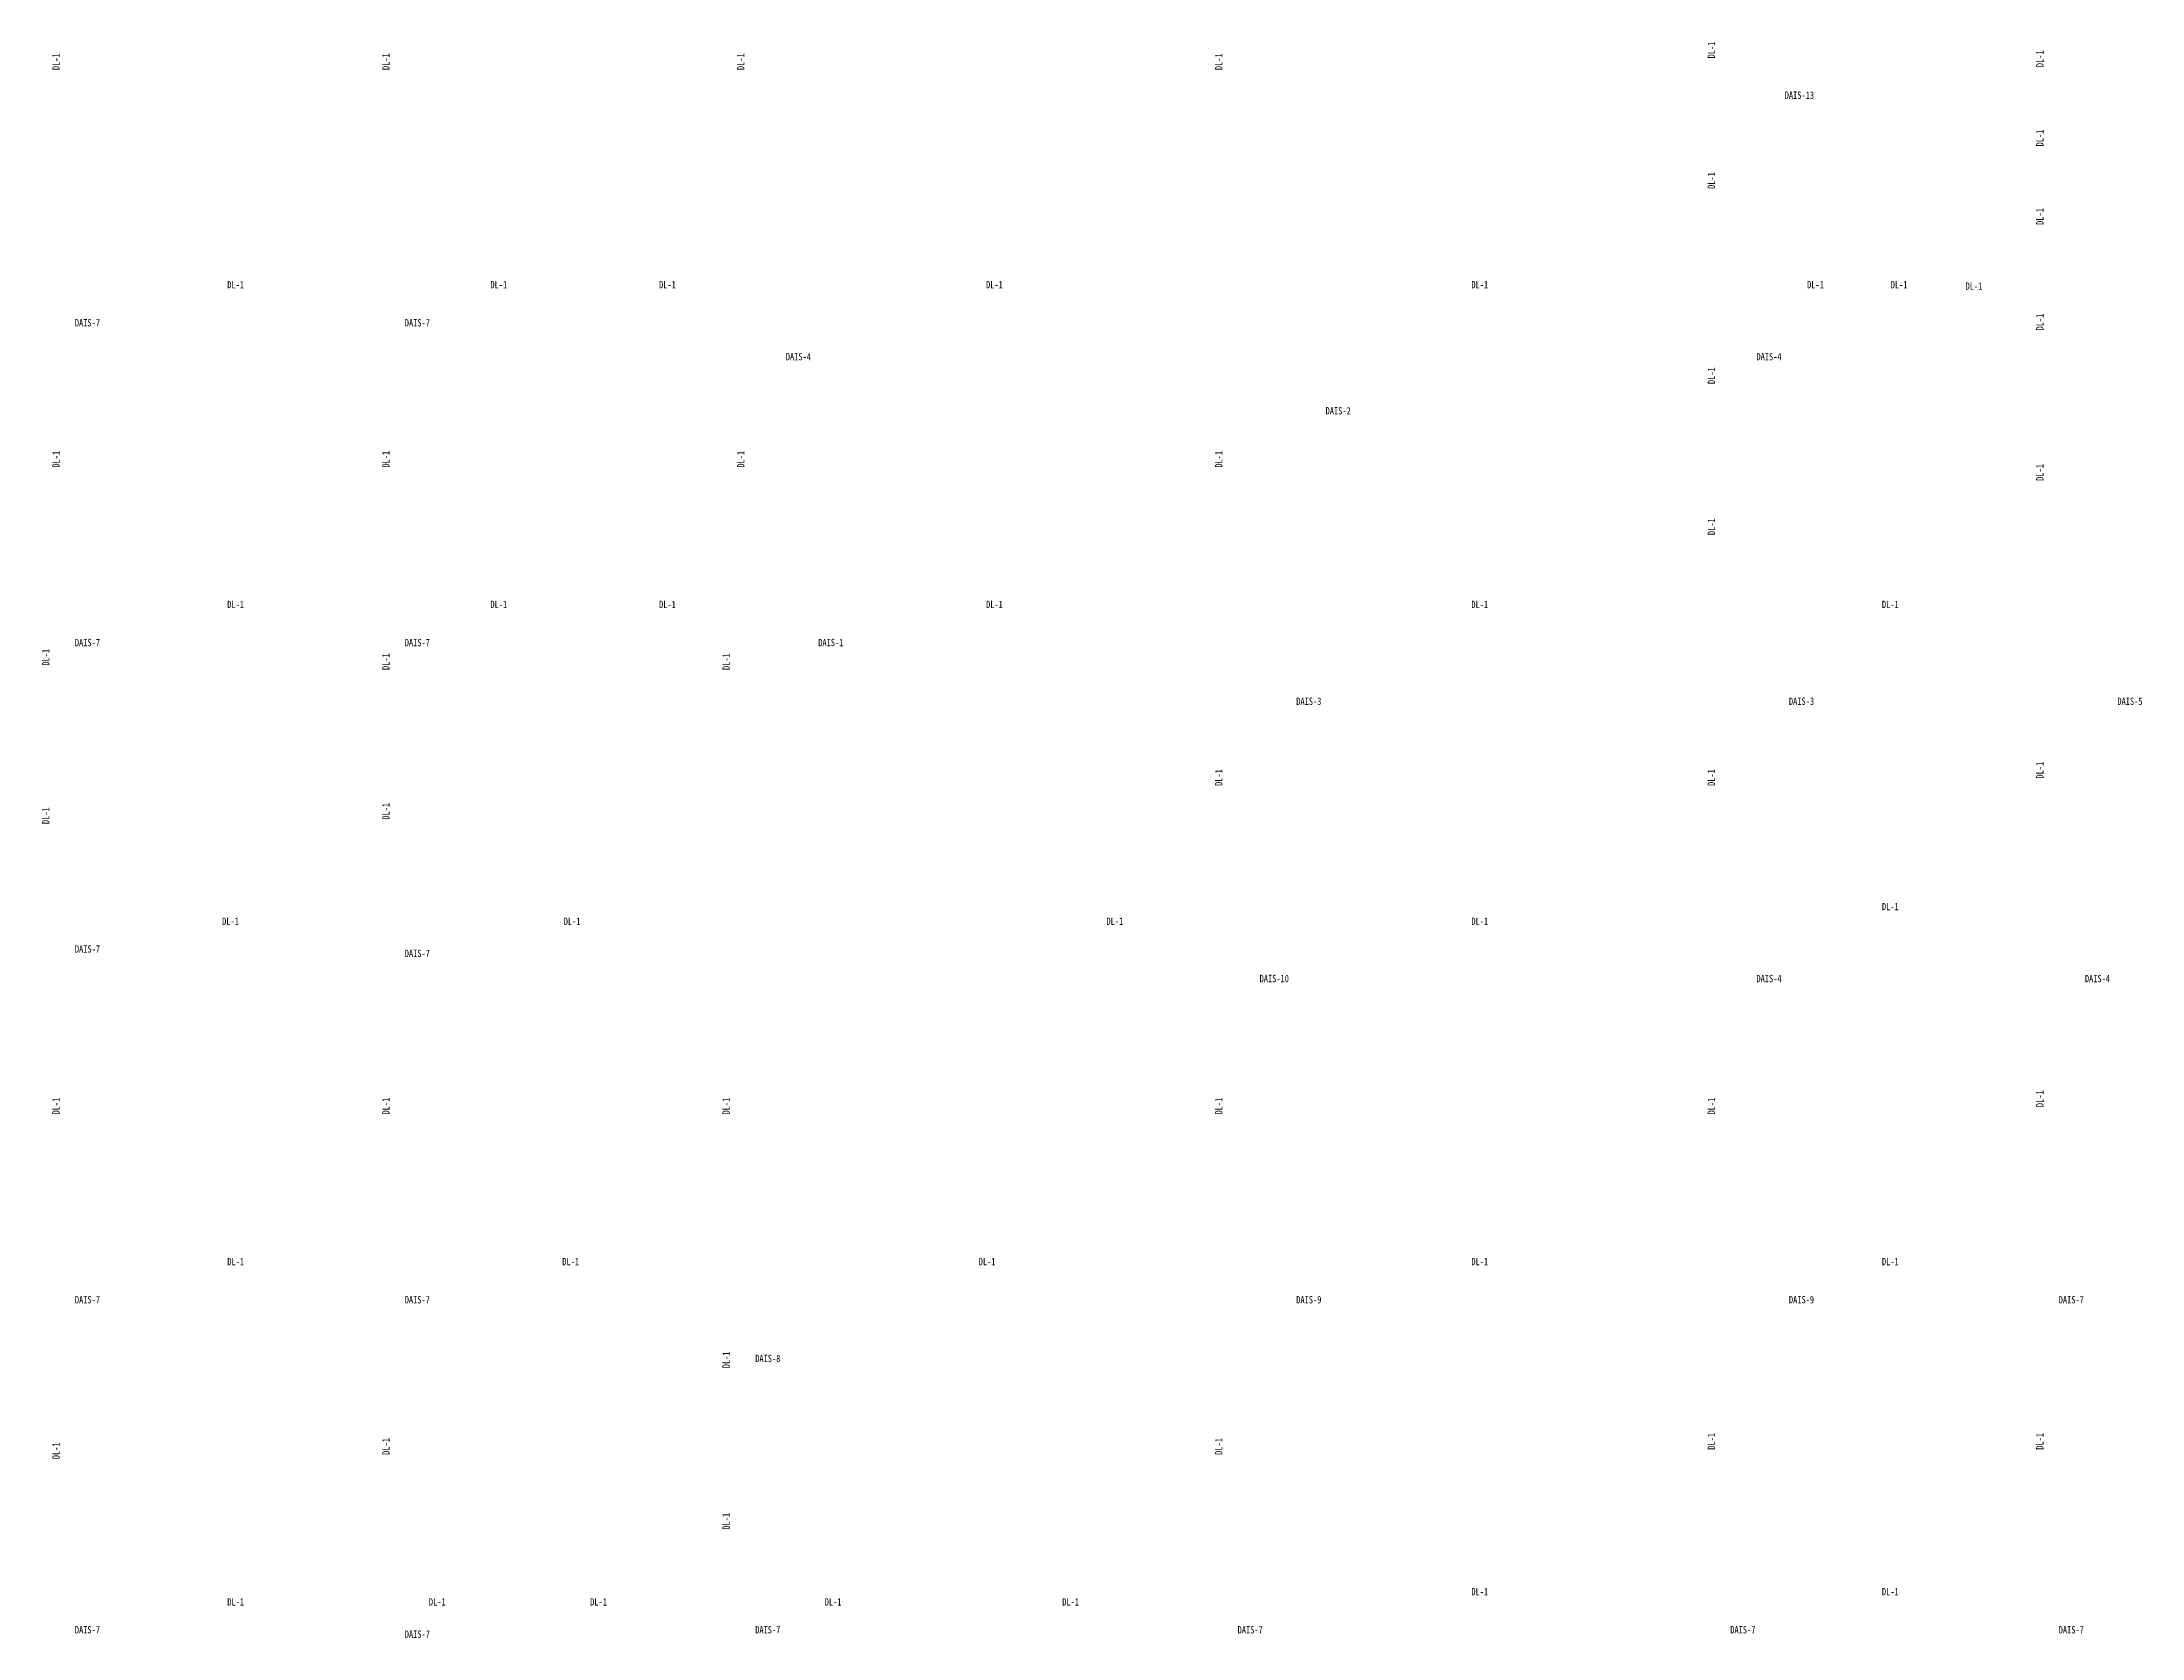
# Model space of a CAD drawing. Header units: millimetres. Extents: x -8252 to 341964, y -299084 to 206355.
# Drawn here: x 146619 to 182425, y 150952 to 178152 of the extents above; entities that cross this region are included whole.
import ezdxf
from ezdxf.enums import TextEntityAlignment as Align

# ---------------------------------------------------------------- set-up
doc = ezdxf.new("R2010")
doc.units = ezdxf.units.MM
doc.header["$LTSCALE"] = 500
doc.layers.add('s117', color=4, linetype='Continuous', lineweight=25)
doc.layers.add('s121', color=2, linetype='Continuous', lineweight=35)
doc.styles.add('宋体', font='')
doc.styles.get('宋体').set_extended_font_data('宋体')

msp = doc.modelspace()

# ---------------------------------------------------------------- texts
at = {"layer": 's117', "style": '宋体', "width": 0.833333}
for p in [(146958.038, 177816.423), (152583.038, 177816.423), (158633.038, 177816.423), (166783.038, 177816.423), (175183.038, 178016.423), (180783.038, 177866.423), (180783.038, 176516.423), (175183.038, 175791.423), (180783.038, 175178.923), (180783.038, 173378.923), (175183.038, 172466.423), (146958.038, 171041.423), (152583.038, 171041.423), (158633.038, 171041.423), (166783.038, 171041.423), (180783.038, 170816.423), (175183.038, 169891.423), (146783.038, 167666.423), (152583.038, 167591.423), (158383.038, 167591.423), (180783.038, 165741.923), (166783.038, 165616.46), (175183.038, 165616.423), (146783.038, 164966.423), (152583.038, 165041.423), (146958.038, 160016.423), (152583.038, 160016.423), (158383.038, 160016.423), (166783.038, 160016.46), (175183.038, 160016.423), (180783.038, 160141.923), (158383.038, 155691.423), (152583.038, 154216.423), (166783.038, 154216.423), (175183.038, 154303.923), (180783.038, 154303.923), (146958.038, 154141.423), (158383.038, 152941.423)]:
    msp.add_text('DL-1', height=126, rotation=89.9999985, dxfattribs=at).set_placement(p, align=Align.BOTTOM_CENTER)
for p in [(149920.588, 173916.473), (154408.088, 173916.473), (157283.088, 173916.473), (162858.088, 173916.473), (171133.088, 173916.473), (176858.088, 173916.473), (178283.088, 173916.473), (179558.088, 173891.473), (149920.588, 168466.473), (154408.088, 168466.473), (157283.088, 168466.473), (162858.088, 168466.473), (171133.088, 168466.473), (178133.088, 168466.473), (178133.088, 163317.473), (149833.088, 163066.473), (155658.059, 163066.473), (164911.266, 163067.489), (171133.088, 163066.473), (149920.588, 157266.473), (155633.088, 157266.473), (162733.088, 157266.473), (171133.088, 157266.473), (178133.088, 157266.473), (149920.588, 151466.473), (153358.088, 151466.473), (156108.088, 151466.473), (160108.088, 151466.473), (164158.088, 151466.473), (171133.088, 151641.473), (178133.088, 151641.473)]:
    msp.add_text('DL-1', height=126, dxfattribs=at).set_placement(p, align=Align.BOTTOM_CENTER)
at = {"layer": 's121', "style": '宋体', "width": 0.833333}
for s, p in [('DAIS-13', (176833.088, 177145.942)), ('DAIS-7', (147608.088, 173266.473)), ('DAIS-7', (153233.088, 173266.473)), ('DAIS-4', (159729.499, 172689.122)), ('DAIS-4', (176279.498, 172689.122)), ('DAIS-2', (168933.088, 171766.473)), ('DAIS-7', (147608.088, 167816.473)), ('DAIS-7', (153233.088, 167816.473)), ('DAIS-1', (160283.088, 167816.473)), ('DAIS-3', (168433.088, 166816.473)), ('DAIS-3', (176833.088, 166816.473)), ('DAIS-5', (182433.088, 166816.473)), ('DAIS-7', (147608.088, 162594.473)), ('DAIS-7', (153233.088, 162519.473)), ('DAIS-10', (167879.498, 162091.123)), ('DAIS-4', (176279.498, 162090.123)), ('DAIS-4', (181879.498, 162090.123)), ('DAIS-7', (147608.088, 156616.473)), ('DAIS-7', (153233.088, 156616.473)), ('DAIS-9', (168433.088, 156616.473)), ('DAIS-9', (176833.088, 156616.473)), ('DAIS-7', (181433.088, 156616.473)), ('DAIS-8', (159208.088, 155616.473)), ('DAIS-7', (147608.088, 150991.473)), ('DAIS-7', (159208.088, 150991.473)), ('DAIS-7', (167433.088, 150991.473)), ('DAIS-7', (175833.088, 150991.473)), ('DAIS-7', (181433.088, 150991.473)), ('DAIS-7', (153233.088, 150916.473))]:
    msp.add_text(s, height=126, dxfattribs=at).set_placement(p, align=Align.BOTTOM_RIGHT)

doc.saveas('drawing.dxf')
